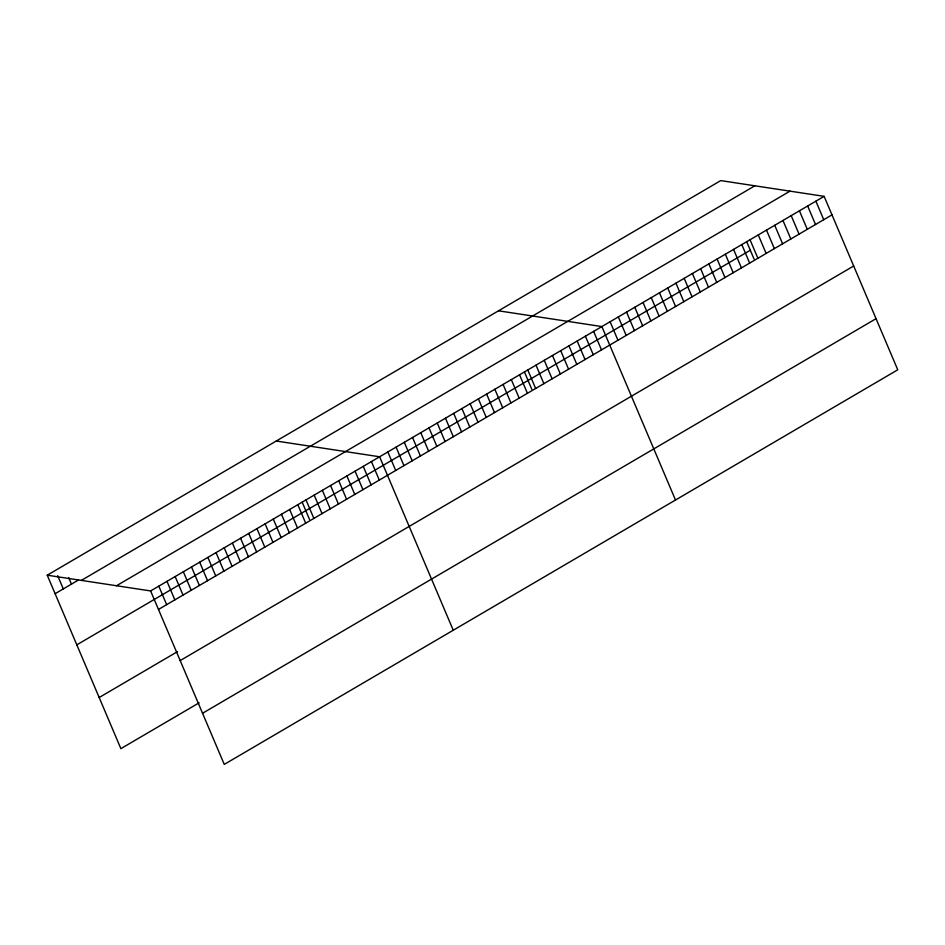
<?xml version="1.0" encoding="UTF-8"?>
<svg xmlns="http://www.w3.org/2000/svg" width="945" height="945" viewBox="0 0 945 945"><rect width="100%" height="100%" fill="white"/><g stroke="black" fill="none" stroke-linecap="round" stroke-linejoin="round"><path stroke-width="1.42" d="M47.25 575.198L720.74 180.601L824.123 196.347L897.75 369.802L224.26 764.399L150.621 590.944L47.25 575.198L120.877 748.653L199.159 702.785M55.105 593.708L78.47 580.017M81.364 580.395L754.854 185.799M116.507 585.746L790.008 191.15M150.621 590.944L824.123 196.347M76.817 644.844L750.306 250.248M158.488 609.454L831.978 214.869M99.178 697.516L177.447 651.66M180.188 660.59L853.689 265.994M202.549 713.274L876.05 318.678M498.487 310.81L601.87 326.568L675.498 500.023M276.235 441.031L379.618 456.778L453.246 630.232M815.889 201.167L823.745 219.689M807.656 205.998L815.523 224.508M799.423 210.818L807.29 229.328M791.189 215.637L799.057 234.159M782.968 220.468L790.823 238.979M774.735 225.288L782.59 243.798M766.501 230.107L774.357 248.629M758.268 234.927L766.123 253.449M750.035 239.758L757.902 258.268M746.692 241.731L754.039 259.024M741.801 244.578L749.668 263.088M733.568 249.397L741.435 267.919M725.347 254.217L733.202 272.739M717.113 259.048L724.969 277.558M708.88 263.868L716.735 282.39M700.647 268.687L708.502 287.209M692.413 273.518L700.28 292.029M684.18 278.338L692.047 296.848M675.958 283.157L683.814 301.679M667.725 287.977L675.58 306.499M659.492 292.808L667.347 311.318M651.259 297.628L659.114 316.15M643.025 302.447L650.881 320.969M634.792 307.279L642.659 325.789M626.559 312.098L634.426 330.608M618.337 316.918L626.192 335.44M610.104 321.737L617.959 340.259M593.637 331.388L601.492 349.898M585.404 336.207L593.259 354.729M577.171 341.027L585.038 359.549M568.937 345.858L576.804 364.368M560.716 350.678L568.571 369.2M552.482 355.497L560.338 374.019M544.249 360.329L552.104 378.839M536.016 365.148L543.871 383.658M527.783 369.967L535.638 388.489M524.44 371.94L531.787 389.245M519.549 374.787L527.416 393.309M511.316 379.618L519.183 398.128M503.094 384.438L510.95 402.96M494.861 389.257L502.716 407.779M486.628 394.089L494.483 412.599M478.394 398.908L486.25 417.418M470.161 403.728L478.028 422.25M461.928 408.547L469.795 427.069M453.694 413.378L461.562 431.889M445.473 418.198L453.328 436.708M437.24 423.017L445.095 441.539M429.006 427.849L436.862 446.359M420.773 432.668L428.628 451.178M412.54 437.488L420.407 456.01M404.306 442.307L412.174 460.829M396.073 447.139L403.94 465.649M387.852 451.958L395.707 470.468M371.432 461.573L379.299 480.084M363.258 466.357L371.113 484.88M355.084 471.153L362.939 489.675M346.898 475.949L354.765 494.459M338.723 480.733L346.579 499.255M330.549 485.529L338.404 504.039M322.363 490.325L330.23 508.835M314.189 495.109L322.044 513.631M306.015 499.905L313.87 518.415M302.187 502.161L309.523 519.455M297.829 504.689L305.696 523.211M289.654 509.485L297.51 528.007M281.48 514.281L289.335 532.791M273.294 519.065L281.161 537.587M265.12 523.861L272.975 542.383M256.945 528.657L264.801 547.167M248.759 533.441L256.627 551.963M240.585 538.237L248.44 556.747M232.411 543.032L240.266 561.543M224.225 547.816L232.092 566.338M216.051 552.612L223.918 571.123M207.876 557.396L215.732 575.918M199.69 562.192L207.557 580.714M191.516 566.988L199.383 585.498M183.342 571.772L191.197 590.294M175.156 576.568L183.023 595.078M166.982 581.364L174.849 599.874M158.807 586.148L166.663 604.67M68.654 577.513L71.466 584.128M57.669 575.694L63.291 588.924"/></g></svg>
